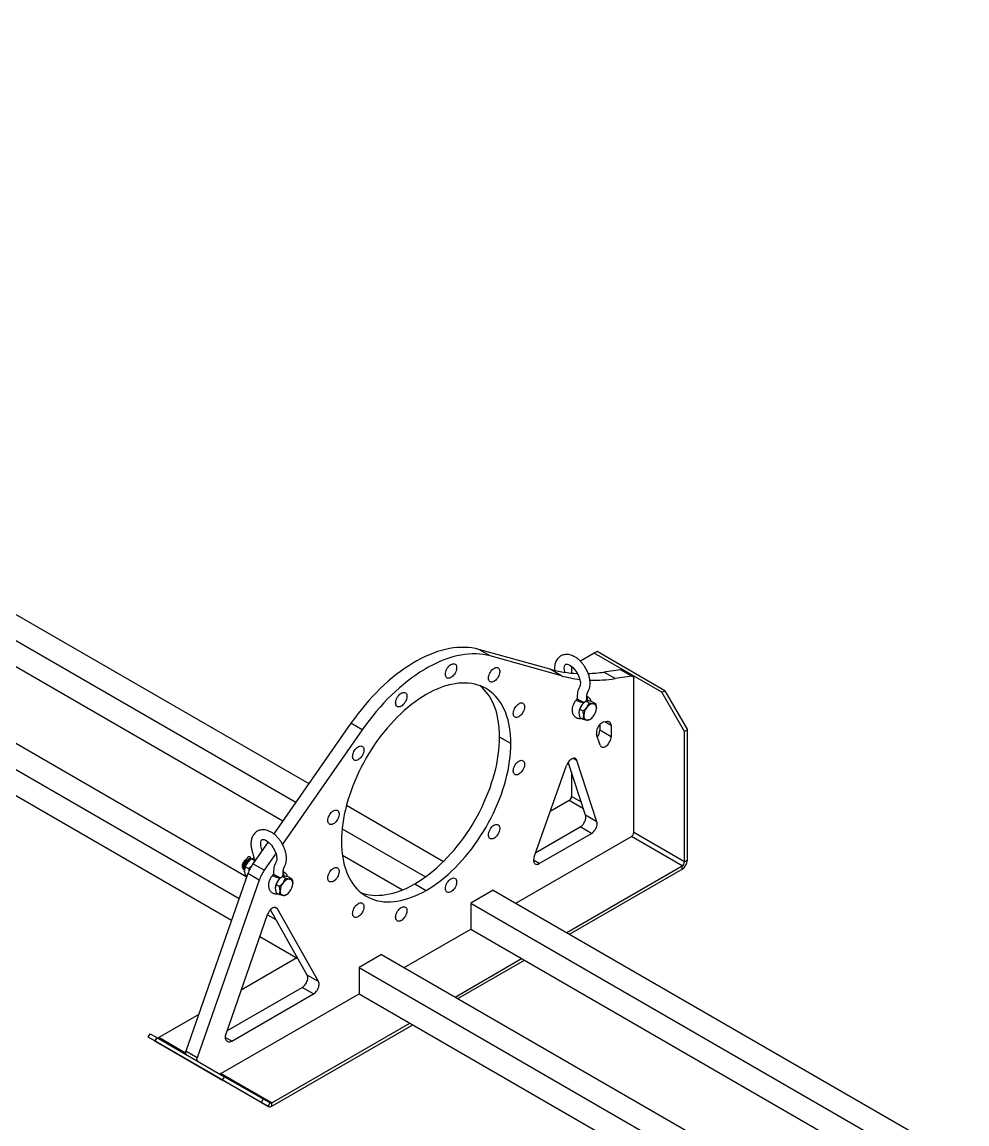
# Model space of a CAD drawing. Header units: millimetres. Extents: x 0 to 276, y 0 to 213.
# Drawn here: x 118.57 to 138.6, y 123.15 to 146.5 of the extents above; entities that cross this region are included whole.
import ezdxf

# ---------------------------------------------------------------- set-up
doc = ezdxf.new("R2010")
doc.units = ezdxf.units.MM

msp = doc.modelspace()

# ---------------------------------------------------------------- linework, layer by layer
at = {"color": 7, "linetype": 'Continuous', "lineweight": 25}
for p, q in [((96.701, 146.498), (124.653, 130.361)), ((96.222, 146.221), (124.378, 129.967)), ((96.187, 145.688), (124.103, 129.572)), ((94.334, 145.131), (123.338, 128.388)), ((93.855, 144.855), (123.178, 127.927)), ((93.82, 144.322), (123.017, 127.467)), ((128.494, 133.066), (128.255, 133.204)), ((129.765, 132.784), (128.255, 133.204)), ((130.701, 133.124), (130.408, 132.955)), ((130.761, 133.159), (130.701, 133.124)), ((132.138, 132.295), (130.701, 133.124)), ((132.197, 132.329), (130.761, 133.159)), ((130.005, 132.645), (128.494, 133.066)), ((130.005, 132.645), (129.765, 132.784)), ((130.222, 132.844), (130.222, 132.702)), ((131.261, 132.773), (130.905, 132.723)), ((131.144, 132.585), (130.905, 132.723)), ((131.5, 132.635), (131.144, 132.585)), ((131.5, 132.635), (131.261, 132.773)), ((131.521, 132.631), (131.282, 132.77)), ((131.539, 129.327), (131.539, 132.593)), ((130.339, 132.163), (130.338, 132.162)), ((130.542, 132.163), (130.542, 132.168)), ((132.138, 132.295), (132.197, 132.329)), ((132.616, 131.465), (132.138, 132.295)), ((132.197, 132.329), (132.676, 131.5)), ((130.399, 131.939), (130.458, 131.904)), ((130.533, 132.106), (130.513, 132.094)), ((130.533, 132.106), (130.593, 132.072)), ((130.668, 132.094), (130.728, 132.06)), ((130.399, 131.759), (130.458, 131.725)), ((130.593, 131.713), (130.614, 131.725)), ((125.546, 131.64), (123.909, 129.295)), ((125.785, 131.502), (124.093, 129.076)), ((125.785, 131.502), (125.546, 131.64)), ((130.82, 131.612), (130.82, 131.492)), ((131.06, 131.354), (130.82, 131.492)), ((130.982, 131.675), (130.909, 131.665)), ((131.06, 131.591), (130.927, 131.667)), ((131.06, 131.591), (131.06, 131.354)), ((132.676, 131.5), (132.616, 131.465)), ((132.616, 128.705), (132.616, 131.465)), ((132.676, 128.74), (132.676, 131.5)), ((128.936, 131.21), (128.696, 131.348)), ((130.826, 131.177), (130.752, 131.403)), ((130.52, 129.69), (130.152, 130.816)), ((130.335, 130.851), (130.257, 130.896)), ((130.759, 129.552), (130.335, 130.851)), ((129.43, 128.806), (130.115, 130.745)), ((130.222, 130.604), (130.222, 130.088)), ((130.429, 129.968), (130.222, 130.088)), ((125.45, 129.901), (127.509, 128.712)), ((130.171, 130), (129.77, 129.769)), ((130.476, 129.825), (130.171, 130)), ((130.759, 129.552), (130.52, 129.69)), ((125.358, 129.401), (127.123, 128.382)), ((129.463, 128.9), (130.406, 129.444)), ((130.645, 129.306), (130.406, 129.444)), ((123.791, 129.125), (123.469, 128.664)), ((129.042, 127.827), (131.489, 129.24)), ((129.536, 128.666), (130.645, 129.306)), ((132.566, 128.618), (131.489, 129.24)), ((132.616, 128.705), (131.539, 129.327)), ((123.324, 128.75), (123.316, 128.745)), ((123.358, 128.704), (123.363, 128.704)), ((123.446, 128.767), (123.426, 128.755)), ((123.446, 128.767), (123.495, 128.739)), ((123.708, 128.525), (123.469, 128.664)), ((123.954, 128.878), (123.708, 128.525)), ((125.363, 128.845), (126.639, 128.109)), ((129.536, 128.666), (129.416, 128.735)), ((132.676, 128.74), (132.616, 128.705)), ((123.362, 128.456), (122.048, 124.691)), ((123.245, 128.622), (123.245, 128.617)), ((123.245, 128.611), (123.246, 128.603)), ((123.245, 128.603), (123.245, 128.601)), ((123.265, 128.573), (123.266, 128.571)), ((123.269, 128.57), (123.265, 128.573)), ((123.312, 128.599), (123.372, 128.565)), ((123.312, 128.42), (123.343, 128.402)), ((123.601, 128.317), (123.362, 128.456)), ((123.903, 128.448), (123.903, 128.447)), ((124.107, 128.448), (124.107, 128.452)), ((130.119, 127.205), (132.566, 128.618)), ((130.179, 127.171), (132.566, 128.549)), ((132.566, 128.549), (132.566, 128.618)), ((123.601, 128.317), (122.288, 124.553)), ((123.343, 128.402), (123.342, 128.399)), ((123.963, 128.223), (124.023, 128.189)), ((124.098, 128.391), (124.077, 128.379)), ((124.098, 128.391), (124.157, 128.357)), ((124.233, 128.379), (124.292, 128.345)), ((126.9, 128.238), (127.14, 128.099)), ((123.963, 128.044), (124.023, 128.01)), ((124.157, 127.998), (124.178, 128.01)), ((128.563, 128.104), (128.084, 127.828)), ((128.563, 128.104), (138.602, 122.308)), ((123.987, 127.704), (123.933, 127.735)), ((128.084, 127.828), (138.124, 122.032)), ((128.084, 127.828), (128.084, 127.274)), ((123.773, 127.581), (122.891, 125.054)), ((123.774, 127.583), (123.953, 127.48)), ((124.619, 126.303), (123.837, 127.685)), ((124.859, 126.165), (123.987, 127.704)), ((126.675, 126.461), (128.084, 127.274)), ((128.084, 127.274), (138.124, 121.479)), ((123.613, 127.123), (124.418, 126.658)), ((124.4, 126.669), (123.216, 125.985)), ((126.196, 126.738), (125.717, 126.461)), ((126.196, 126.738), (136.236, 120.942)), ((127.753, 125.839), (129.161, 126.652)), ((127.813, 125.805), (129.221, 126.618)), ((125.717, 126.461), (135.757, 120.665)), ((125.717, 126.461), (125.717, 125.908)), ((124.859, 126.165), (124.619, 126.303)), ((122.791, 124.219), (125.717, 125.908)), ((122.914, 125.12), (124.512, 126.042)), ((123.018, 124.903), (124.751, 125.904)), ((124.751, 125.904), (124.512, 126.042)), ((125.717, 125.908), (135.757, 120.112)), ((122.319, 125.467), (121.474, 124.98)), ((123.869, 123.597), (126.795, 125.286)), ((123.869, 123.528), (126.855, 125.252)), ((121.248, 124.989), (121.29, 125.062)), ((121.396, 124.903), (121.248, 124.989)), ((121.388, 124.908), (121.248, 124.989)), ((121.29, 125.062), (121.43, 124.981)), ((121.43, 124.981), (121.388, 124.908)), ((121.43, 124.981), (122.867, 124.151)), ((122.042, 124.652), (121.474, 124.98)), ((123.018, 124.903), (122.878, 124.984)), ((121.388, 124.908), (122.825, 124.078)), ((123.791, 123.52), (121.396, 124.903)), ((122.288, 124.553), (122.048, 124.691)), ((122.913, 124.907), (122.934, 124.895)), ((123.869, 123.597), (122.791, 124.219)), ((122.825, 124.078), (122.867, 124.151)), ((123.642, 123.606), (122.825, 124.078)), ((122.867, 124.151), (123.685, 123.679)), ((123.685, 123.679), (123.642, 123.606)), ((123.642, 123.606), (123.791, 123.52)), ((123.685, 123.679), (123.833, 123.594)), ((123.791, 123.52), (123.833, 123.594)), ((123.869, 123.528), (123.869, 123.597))]:
    msp.add_line(p, q, dxfattribs=at)
at = {"color": 7, "linetype": 'Continuous', "lineweight": 25, "flags": 128}
for points in [[(128.255, 133.204), (128.183, 133.222), (128.11, 133.235), (128.034, 133.244), (127.957, 133.248), (127.879, 133.248), (127.799, 133.244), (127.717, 133.235), (127.634, 133.222), (127.551, 133.204), (127.466, 133.183), (127.38, 133.157), (127.294, 133.126), (127.207, 133.092), (127.12, 133.053), (127.032, 133.01), (126.944, 132.963), (126.856, 132.913), (126.769, 132.858), (126.681, 132.8), (126.594, 132.737), (126.507, 132.672), (126.42, 132.602), (126.335, 132.53), (126.25, 132.454), (126.166, 132.374), (126.084, 132.292), (126.002, 132.207), (125.922, 132.119), (125.844, 132.028), (125.766, 131.934), (125.691, 131.839), (125.618, 131.741), (125.546, 131.64)], [(128.494, 133.066), (128.423, 133.083), (128.349, 133.097), (128.274, 133.105), (128.197, 133.11), (128.118, 133.11), (128.038, 133.105), (127.957, 133.097), (127.874, 133.084), (127.79, 133.066), (127.705, 133.044), (127.62, 133.018), (127.534, 132.988), (127.447, 132.953), (127.359, 132.915), (127.272, 132.872), (127.184, 132.825), (127.096, 132.774), (127.008, 132.72), (126.92, 132.661), (126.833, 132.599), (126.746, 132.533), (126.66, 132.464), (126.574, 132.391), (126.49, 132.315), (126.406, 132.236), (126.323, 132.154), (126.242, 132.069), (126.162, 131.98), (126.083, 131.89), (126.006, 131.796), (125.931, 131.7), (125.857, 131.602), (125.785, 131.502)], [(127.547, 132.679), (127.549, 132.703), (127.554, 132.729), (127.562, 132.755), (127.574, 132.781), (127.588, 132.806), (127.604, 132.829), (127.622, 132.85), (127.641, 132.868), (127.662, 132.883), (127.682, 132.894), (127.702, 132.9), (127.721, 132.902), (127.738, 132.9), (127.753, 132.893), (127.766, 132.883), (127.776, 132.868), (127.783, 132.85), (127.786, 132.828), (127.786, 132.805), (127.783, 132.78), (127.776, 132.754), (127.766, 132.728), (127.753, 132.702), (127.738, 132.678), (127.721, 132.656), (127.702, 132.636), (127.682, 132.62), (127.662, 132.607), (127.641, 132.598), (127.622, 132.594), (127.604, 132.594), (127.588, 132.598), (127.574, 132.607), (127.562, 132.62), (127.554, 132.637), (127.549, 132.656), (127.547, 132.679)], [(130.078, 132.721), (130.076, 132.732), (130.069, 132.773), (130.068, 132.811), (130.071, 132.844), (130.08, 132.869), (130.09, 132.885), (130.098, 132.891), (130.107, 132.893), (130.12, 132.893), (130.138, 132.89), (130.168, 132.879), (130.207, 132.856), (130.25, 132.821), (130.294, 132.772), (130.335, 132.714), (130.368, 132.65), (130.392, 132.586), (130.4, 132.555), (130.405, 132.526), (130.408, 132.501), (130.408, 132.48), (130.407, 132.456), (130.404, 132.439), (130.398, 132.421), (130.389, 132.402), (130.375, 132.374), (130.362, 132.343), (130.355, 132.323), (130.349, 132.299), (130.344, 132.268), (130.34, 132.227), (130.338, 132.179), (130.338, 132.163), (130.338, 132.163)], [(128.459, 132.597), (128.461, 132.622), (128.466, 132.647), (128.475, 132.673), (128.486, 132.699), (128.5, 132.724), (128.516, 132.748), (128.535, 132.769), (128.554, 132.787), (128.574, 132.801), (128.594, 132.812), (128.614, 132.819), (128.633, 132.821), (128.65, 132.819), (128.666, 132.812), (128.678, 132.801), (128.688, 132.786), (128.695, 132.768), (128.699, 132.747), (128.699, 132.723), (128.695, 132.698), (128.688, 132.672), (128.678, 132.646), (128.666, 132.621), (128.65, 132.596), (128.633, 132.574), (128.614, 132.554), (128.594, 132.538), (128.574, 132.525), (128.554, 132.517), (128.535, 132.512), (128.516, 132.512), (128.5, 132.517), (128.486, 132.526), (128.475, 132.538), (128.466, 132.555), (128.461, 132.575), (128.459, 132.597)], [(131.5, 132.635), (131.508, 132.635), (131.516, 132.634), (131.523, 132.631), (131.528, 132.626), (131.533, 132.62), (131.536, 132.612), (131.538, 132.603), (131.539, 132.593)], [(128.936, 131.21), (128.934, 131.3), (128.929, 131.387), (128.921, 131.472), (128.909, 131.555), (128.893, 131.634), (128.875, 131.712), (128.853, 131.786), (128.828, 131.857), (128.799, 131.925), (128.768, 131.989), (128.733, 132.051), (128.695, 132.108), (128.655, 132.162), (128.611, 132.212), (128.565, 132.258), (128.516, 132.301), (128.464, 132.339), (128.41, 132.373), (128.353, 132.403), (128.294, 132.429), (128.233, 132.45), (128.17, 132.467), (128.105, 132.48), (128.038, 132.488), (127.969, 132.492), (127.899, 132.491), (127.827, 132.486), (127.754, 132.477), (127.68, 132.463), (127.605, 132.445), (127.529, 132.423), (127.452, 132.396), (127.374, 132.365), (127.296, 132.33), (127.218, 132.291), (127.14, 132.247)], [(128.696, 131.348), (128.695, 131.438), (128.69, 131.525), (128.681, 131.61), (128.669, 131.693), (128.654, 131.773), (128.635, 131.85), (128.613, 131.924), (128.588, 131.995), (128.56, 132.063), (128.528, 132.128), (128.494, 132.189), (128.456, 132.246), (128.415, 132.3), (128.372, 132.35), (128.325, 132.397), (128.284, 132.432)], [(127.14, 132.247), (127.062, 132.2), (126.983, 132.149), (126.905, 132.094), (126.828, 132.036), (126.751, 131.974), (126.675, 131.908), (126.6, 131.84), (126.526, 131.768), (126.453, 131.693), (126.381, 131.615), (126.311, 131.534), (126.242, 131.451), (126.175, 131.365), (126.11, 131.278), (126.047, 131.188), (125.985, 131.096), (125.926, 131.002), (125.87, 130.907), (125.816, 130.81), (125.764, 130.712), (125.715, 130.613), (125.669, 130.514), (125.625, 130.413), (125.584, 130.312), (125.547, 130.211), (125.512, 130.11), (125.481, 130.009), (125.452, 129.908), (125.427, 129.808), (125.405, 129.709), (125.386, 129.61), (125.371, 129.512), (125.359, 129.416), (125.351, 129.321), (125.346, 129.228), (125.344, 129.136)], [(126.493, 132.07), (126.495, 132.095), (126.5, 132.12), (126.509, 132.147), (126.52, 132.173), (126.534, 132.198), (126.55, 132.221), (126.568, 132.242), (126.588, 132.26), (126.608, 132.275), (126.628, 132.286), (126.648, 132.292), (126.667, 132.294), (126.684, 132.292), (126.699, 132.285), (126.712, 132.274), (126.722, 132.26), (126.729, 132.241), (126.732, 132.22), (126.732, 132.197), (126.729, 132.172), (126.722, 132.146), (126.712, 132.119), (126.699, 132.094), (126.684, 132.07), (126.667, 132.047), (126.648, 132.028), (126.628, 132.011), (126.608, 131.999), (126.588, 131.99), (126.568, 131.986), (126.55, 131.986), (126.534, 131.99), (126.52, 131.999), (126.509, 132.012), (126.5, 132.028), (126.495, 132.048), (126.493, 132.07)], [(128.986, 131.848), (128.988, 131.872), (128.993, 131.898), (129.002, 131.924), (129.013, 131.95), (129.027, 131.975), (129.043, 131.998), (129.061, 132.019), (129.081, 132.037), (129.101, 132.052), (129.121, 132.063), (129.141, 132.069), (129.16, 132.071), (129.177, 132.069), (129.192, 132.062), (129.205, 132.051), (129.215, 132.037), (129.222, 132.018), (129.225, 131.997), (129.225, 131.974), (129.222, 131.949), (129.215, 131.923), (129.205, 131.897), (129.192, 131.871), (129.177, 131.847), (129.16, 131.824), (129.141, 131.805), (129.121, 131.788), (129.101, 131.776), (129.081, 131.767), (129.061, 131.763), (129.043, 131.763), (129.027, 131.767), (129.013, 131.776), (129.002, 131.789), (128.993, 131.805), (128.988, 131.825), (128.986, 131.848)], [(130.681, 132.054), (130.665, 132.054), (130.649, 132.051), (130.631, 132.045), (130.614, 132.036), (130.596, 132.024), (130.579, 132.01), (130.562, 131.994), (130.546, 131.976)], [(130.748, 131.958), (130.747, 131.978), (130.744, 131.996), (130.738, 132.012), (130.73, 132.025), (130.721, 132.037), (130.709, 132.045), (130.696, 132.051), (130.681, 132.054)], [(130.479, 131.803), (130.48, 131.783), (130.484, 131.765), (130.489, 131.749), (130.497, 131.735), (130.507, 131.724), (130.518, 131.715), (130.532, 131.71), (130.546, 131.707)], [(130.546, 131.707), (130.562, 131.707), (130.579, 131.71), (130.596, 131.716), (130.614, 131.725), (130.631, 131.736), (130.649, 131.75), (130.665, 131.766), (130.681, 131.784)], [(130.909, 131.665), (130.889, 131.66), (130.868, 131.651), (130.848, 131.637), (130.828, 131.62), (130.809, 131.599), (130.792, 131.576), (130.777, 131.551), (130.764, 131.525), (130.755, 131.499), (130.749, 131.472), (130.747, 131.447), (130.748, 131.424), (130.752, 131.403)], [(131.06, 131.591), (131.059, 131.611), (131.054, 131.629), (131.048, 131.644), (131.039, 131.657), (131.027, 131.667), (131.014, 131.673), (130.999, 131.676), (130.982, 131.675)], [(126.9, 128.238), (126.979, 128.285), (127.057, 128.336), (127.135, 128.391), (127.212, 128.449), (127.289, 128.511), (127.365, 128.577), (127.44, 128.645), (127.515, 128.717), (127.588, 128.792), (127.659, 128.87), (127.73, 128.951), (127.798, 129.034), (127.865, 129.119), (127.931, 129.207), (127.994, 129.297), (128.055, 129.389), (128.114, 129.483), (128.17, 129.578), (128.225, 129.675), (128.276, 129.773), (128.325, 129.872), (128.372, 129.971), (128.415, 130.072), (128.456, 130.172), (128.494, 130.274), (128.528, 130.375), (128.56, 130.476), (128.588, 130.576), (128.613, 130.677), (128.635, 130.776), (128.654, 130.875), (128.669, 130.972), (128.681, 131.069), (128.69, 131.164), (128.695, 131.257), (128.696, 131.348)], [(130.826, 131.177), (130.834, 131.16), (130.844, 131.147), (130.857, 131.137), (130.873, 131.132), (130.89, 131.13), (130.909, 131.133), (130.929, 131.141), (130.949, 131.152), (130.968, 131.167), (130.987, 131.185), (131.005, 131.206), (131.021, 131.229), (131.034, 131.254), (131.045, 131.279), (131.053, 131.305), (131.058, 131.33), (131.06, 131.354)], [(125.581, 130.935), (125.583, 130.96), (125.588, 130.985), (125.596, 131.012), (125.607, 131.038), (125.621, 131.063), (125.638, 131.086), (125.656, 131.107), (125.675, 131.125), (125.695, 131.14), (125.716, 131.15), (125.736, 131.157), (125.754, 131.159), (125.772, 131.157), (125.787, 131.15), (125.8, 131.139), (125.81, 131.124), (125.816, 131.106), (125.82, 131.085), (125.82, 131.062), (125.816, 131.037), (125.81, 131.01), (125.8, 130.984), (125.787, 130.959), (125.772, 130.934), (125.754, 130.912), (125.736, 130.892), (125.716, 130.876), (125.695, 130.863), (125.675, 130.855), (125.656, 130.85), (125.638, 130.85), (125.621, 130.855), (125.607, 130.864), (125.596, 130.877), (125.588, 130.893), (125.583, 130.913), (125.581, 130.935)], [(127.14, 128.099), (127.218, 128.146), (127.296, 128.198), (127.374, 128.252), (127.452, 128.311), (127.529, 128.373), (127.605, 128.438), (127.68, 128.507), (127.754, 128.579), (127.827, 128.654), (127.899, 128.732), (127.969, 128.812), (128.038, 128.896), (128.105, 128.981), (128.17, 129.069), (128.233, 129.159), (128.294, 129.251), (128.353, 129.345), (128.41, 129.44), (128.464, 129.537), (128.516, 129.634), (128.565, 129.733), (128.611, 129.833), (128.655, 129.933), (128.695, 130.034), (128.733, 130.135), (128.768, 130.236), (128.799, 130.338), (128.828, 130.438), (128.853, 130.538), (128.875, 130.638), (128.893, 130.737), (128.909, 130.834), (128.921, 130.931), (128.929, 131.025), (128.934, 131.119), (128.936, 131.21)], [(128.986, 130.631), (128.988, 130.655), (128.993, 130.681), (129.002, 130.707), (129.013, 130.733), (129.027, 130.758), (129.043, 130.781), (129.061, 130.802), (129.081, 130.821), (129.101, 130.835), (129.121, 130.846), (129.141, 130.852), (129.16, 130.855), (129.177, 130.852), (129.192, 130.846), (129.205, 130.835), (129.215, 130.82), (129.222, 130.802), (129.225, 130.781), (129.225, 130.757), (129.222, 130.732), (129.215, 130.706), (129.205, 130.68), (129.192, 130.654), (129.177, 130.63), (129.16, 130.608), (129.141, 130.588), (129.121, 130.572), (129.101, 130.559), (129.081, 130.55), (129.061, 130.546), (129.043, 130.546), (129.027, 130.55), (129.013, 130.559), (129.002, 130.572), (128.993, 130.589), (128.988, 130.608), (128.986, 130.631)], [(130.335, 130.851), (130.328, 130.868), (130.317, 130.882), (130.304, 130.891), (130.288, 130.897), (130.27, 130.898), (130.251, 130.894), (130.231, 130.887), (130.211, 130.875), (130.191, 130.86), (130.172, 130.841), (130.154, 130.82), (130.139, 130.796), (130.125, 130.771), (130.115, 130.745)], [(125.054, 129.577), (125.056, 129.602), (125.061, 129.627), (125.069, 129.654), (125.081, 129.68), (125.095, 129.705), (125.111, 129.728), (125.129, 129.749), (125.148, 129.767), (125.169, 129.782), (125.189, 129.793), (125.209, 129.799), (125.228, 129.801), (125.245, 129.799), (125.26, 129.792), (125.273, 129.781), (125.283, 129.767), (125.29, 129.748), (125.293, 129.727), (125.293, 129.704), (125.29, 129.679), (125.283, 129.653), (125.273, 129.626), (125.26, 129.601), (125.245, 129.577), (125.228, 129.554), (125.209, 129.535), (125.189, 129.518), (125.169, 129.506), (125.148, 129.497), (125.129, 129.493), (125.111, 129.493), (125.095, 129.497), (125.081, 129.506), (125.069, 129.519), (125.061, 129.535), (125.056, 129.555), (125.054, 129.577)], [(130.406, 129.444), (130.426, 129.458), (130.446, 129.476), (130.464, 129.496), (130.481, 129.519), (130.496, 129.544), (130.508, 129.57), (130.517, 129.596), (130.523, 129.622), (130.525, 129.647), (130.524, 129.67), (130.52, 129.69)], [(128.459, 129.273), (128.461, 129.297), (128.466, 129.323), (128.475, 129.349), (128.486, 129.375), (128.5, 129.4), (128.516, 129.424), (128.535, 129.445), (128.554, 129.463), (128.574, 129.477), (128.594, 129.488), (128.614, 129.495), (128.633, 129.497), (128.65, 129.494), (128.666, 129.488), (128.678, 129.477), (128.688, 129.462), (128.695, 129.444), (128.699, 129.423), (128.699, 129.399), (128.695, 129.374), (128.688, 129.348), (128.678, 129.322), (128.666, 129.296), (128.65, 129.272), (128.633, 129.25), (128.614, 129.23), (128.594, 129.214), (128.574, 129.201), (128.554, 129.192), (128.535, 129.188), (128.516, 129.188), (128.5, 129.193), (128.486, 129.201), (128.475, 129.214), (128.466, 129.231), (128.461, 129.251), (128.459, 129.273)], [(130.645, 129.306), (130.665, 129.32), (130.685, 129.337), (130.704, 129.358), (130.721, 129.381), (130.735, 129.406), (130.747, 129.432), (130.756, 129.458), (130.762, 129.484), (130.765, 129.509), (130.764, 129.532), (130.759, 129.552)], [(123.662, 128.941), (123.657, 128.958), (123.647, 128.987), (123.64, 129.016), (123.633, 129.058), (123.632, 129.096), (123.636, 129.128), (123.644, 129.154), (123.654, 129.17), (123.662, 129.176), (123.671, 129.178), (123.684, 129.178), (123.703, 129.175), (123.733, 129.164), (123.771, 129.141), (123.814, 129.106), (123.859, 129.057), (123.9, 128.999), (123.933, 128.935), (123.957, 128.871), (123.964, 128.84), (123.97, 128.811), (123.972, 128.786), (123.973, 128.765), (123.971, 128.741), (123.968, 128.724), (123.963, 128.706), (123.954, 128.687), (123.94, 128.659), (123.927, 128.628), (123.92, 128.608), (123.914, 128.584), (123.908, 128.553), (123.904, 128.512), (123.902, 128.464), (123.902, 128.448), (123.902, 128.448)], [(125.344, 129.136), (125.346, 129.047), (125.351, 128.96), (125.359, 128.875), (125.371, 128.792), (125.386, 128.712), (125.405, 128.635), (125.427, 128.561), (125.452, 128.49), (125.481, 128.422), (125.512, 128.357), (125.547, 128.296), (125.584, 128.238), (125.625, 128.184), (125.669, 128.134), (125.715, 128.088), (125.764, 128.046), (125.816, 128.008), (125.87, 127.974), (125.926, 127.944), (125.985, 127.918), (126.047, 127.897), (126.11, 127.88), (126.175, 127.867), (126.242, 127.859), (126.311, 127.855), (126.381, 127.855), (126.453, 127.86), (126.526, 127.87), (126.6, 127.883), (126.675, 127.902), (126.751, 127.924), (126.828, 127.951), (126.905, 127.982), (126.983, 128.017), (127.062, 128.056), (127.14, 128.099)], [(129.43, 128.806), (129.422, 128.78), (129.417, 128.754), (129.417, 128.73), (129.419, 128.708), (129.425, 128.689), (129.434, 128.673), (129.446, 128.661), (129.461, 128.653), (129.478, 128.65), (129.496, 128.651), (129.516, 128.656), (129.536, 128.666)], [(125.054, 128.361), (125.056, 128.385), (125.061, 128.411), (125.069, 128.437), (125.081, 128.463), (125.095, 128.488), (125.111, 128.511), (125.129, 128.532), (125.148, 128.55), (125.169, 128.565), (125.189, 128.576), (125.209, 128.582), (125.228, 128.584), (125.245, 128.582), (125.26, 128.575), (125.273, 128.565), (125.283, 128.55), (125.29, 128.532), (125.293, 128.51), (125.293, 128.487), (125.29, 128.462), (125.283, 128.436), (125.273, 128.41), (125.26, 128.384), (125.245, 128.36), (125.228, 128.338), (125.209, 128.318), (125.189, 128.302), (125.169, 128.289), (125.148, 128.28), (125.129, 128.276), (125.111, 128.276), (125.095, 128.28), (125.081, 128.289), (125.069, 128.302), (125.061, 128.319), (125.056, 128.338), (125.054, 128.361)], [(124.245, 128.339), (124.23, 128.339), (124.213, 128.335), (124.196, 128.329), (124.178, 128.321), (124.16, 128.309), (124.143, 128.295), (124.127, 128.279), (124.111, 128.261)], [(124.313, 128.243), (124.312, 128.263), (124.308, 128.28), (124.303, 128.296), (124.295, 128.31), (124.285, 128.322), (124.273, 128.33), (124.26, 128.336), (124.245, 128.339)], [(125.756, 128.052), (125.807, 128.035), (125.87, 128.018), (125.935, 128.005), (126.002, 127.997), (126.071, 127.993), (126.141, 127.994), (126.213, 127.999), (126.286, 128.008), (126.36, 128.022), (126.436, 128.04), (126.512, 128.062), (126.589, 128.089), (126.666, 128.12), (126.744, 128.155), (126.822, 128.194), (126.9, 128.238)], [(127.547, 128.138), (127.549, 128.162), (127.554, 128.188), (127.562, 128.214), (127.574, 128.24), (127.588, 128.265), (127.604, 128.288), (127.622, 128.309), (127.641, 128.328), (127.662, 128.342), (127.682, 128.353), (127.702, 128.359), (127.721, 128.362), (127.738, 128.359), (127.753, 128.353), (127.766, 128.342), (127.776, 128.327), (127.783, 128.309), (127.786, 128.288), (127.786, 128.264), (127.783, 128.239), (127.776, 128.213), (127.766, 128.187), (127.753, 128.161), (127.738, 128.137), (127.721, 128.115), (127.702, 128.095), (127.682, 128.079), (127.662, 128.066), (127.641, 128.057), (127.622, 128.053), (127.604, 128.053), (127.588, 128.057), (127.574, 128.066), (127.562, 128.079), (127.554, 128.096), (127.549, 128.115), (127.547, 128.138)], [(124.043, 128.087), (124.045, 128.068), (124.048, 128.05), (124.054, 128.034), (124.061, 128.02), (124.071, 128.009), (124.083, 128), (124.096, 127.994), (124.111, 127.992)], [(124.111, 127.992), (124.127, 127.992), (124.143, 127.995), (124.16, 128.001), (124.178, 128.01), (124.196, 128.021), (124.213, 128.035), (124.23, 128.051), (124.245, 128.069)], [(123.987, 127.704), (123.977, 127.718), (123.963, 127.728), (123.948, 127.734), (123.93, 127.735), (123.911, 127.732), (123.891, 127.725), (123.87, 127.713), (123.85, 127.698), (123.831, 127.679), (123.813, 127.657), (123.797, 127.633), (123.784, 127.608), (123.773, 127.581)], [(125.581, 127.611), (125.583, 127.636), (125.588, 127.661), (125.596, 127.687), (125.607, 127.713), (125.621, 127.738), (125.638, 127.762), (125.656, 127.783), (125.675, 127.801), (125.695, 127.815), (125.716, 127.826), (125.736, 127.833), (125.754, 127.835), (125.772, 127.833), (125.787, 127.826), (125.8, 127.815), (125.81, 127.8), (125.816, 127.782), (125.82, 127.761), (125.82, 127.737), (125.816, 127.712), (125.81, 127.686), (125.8, 127.66), (125.787, 127.635), (125.772, 127.61), (125.754, 127.588), (125.736, 127.568), (125.716, 127.552), (125.695, 127.539), (125.675, 127.531), (125.656, 127.526), (125.638, 127.526), (125.621, 127.531), (125.607, 127.54), (125.596, 127.553), (125.588, 127.569), (125.583, 127.589), (125.581, 127.611)], [(126.493, 127.53), (126.495, 127.554), (126.5, 127.58), (126.509, 127.606), (126.52, 127.632), (126.534, 127.657), (126.55, 127.68), (126.568, 127.701), (126.588, 127.719), (126.608, 127.734), (126.628, 127.745), (126.648, 127.751), (126.667, 127.753), (126.684, 127.751), (126.699, 127.744), (126.712, 127.733), (126.722, 127.719), (126.729, 127.7), (126.732, 127.679), (126.732, 127.656), (126.729, 127.631), (126.722, 127.605), (126.712, 127.579), (126.699, 127.553), (126.684, 127.529), (126.667, 127.506), (126.648, 127.487), (126.628, 127.47), (126.608, 127.458), (126.588, 127.449), (126.568, 127.445), (126.55, 127.445), (126.534, 127.449), (126.52, 127.458), (126.509, 127.471), (126.5, 127.487), (126.495, 127.507), (126.493, 127.53)], [(124.512, 126.042), (124.532, 126.056), (124.551, 126.073), (124.57, 126.093), (124.587, 126.116), (124.601, 126.14), (124.613, 126.166), (124.623, 126.192), (124.629, 126.218), (124.631, 126.243), (124.631, 126.265), (124.627, 126.286), (124.619, 126.303)], [(124.751, 125.904), (124.771, 125.917), (124.791, 125.935), (124.809, 125.955), (124.826, 125.977), (124.841, 126.002), (124.853, 126.028), (124.862, 126.054), (124.868, 126.08), (124.871, 126.104), (124.87, 126.127), (124.866, 126.148), (124.859, 126.165)], [(122.891, 125.054), (122.884, 125.03), (122.88, 125.006), (122.878, 124.984), (122.88, 124.963), (122.884, 124.945), (122.891, 124.929), (122.901, 124.916), (122.913, 124.907)], [(122.06, 124.618), (122.053, 124.622), (122.049, 124.629), (122.045, 124.637), (122.043, 124.646), (122.042, 124.656), (122.043, 124.667), (122.045, 124.679), (122.048, 124.691)], [(122.299, 124.479), (122.293, 124.484), (122.288, 124.491), (122.284, 124.498), (122.282, 124.508), (122.281, 124.518), (122.282, 124.529), (122.284, 124.541), (122.288, 124.553)]]:
    msp.add_lwpolyline(points, dxfattribs=at)
at = {"color": 7, "linetype": 'Continuous', "lineweight": 25}
for centre, radius, start, end in [((130.445, 135.257), 2.565, 254.6495, 267.7571), ((130.669, 135.046), 2.491, 254.53, 263.6905), ((130.452, 135.916), 3.225, 272.1515, 278.0737), ((131.266, 132.741), 0.0325, 61.1411, 99.7375), ((130.703, 135.659), 3.106, 268.2688, 278.1743), ((130.67, 131.847), 0.292, 140.2279, 177.3607), ((130.641, 131.882), 0.248, 121.1127, 142.0209), ((130.771, 131.789), 0.292, 140.2279, 177.3607), ((130.456, 131.972), 0.292, 320.2279, 357.3607), ((130.565, 131.503), 0.255, 323.1605, 357.58), ((130.113, 130.093), 0.109, 302.6055, 357.3945), ((131.43, 129.332), 0.109, 302.6055, 357.3945), ((123.399, 128.615), 0.154, 122.4667, 177.5333), ((123.583, 128.508), 0.292, 140.2279, 177.3607), ((123.554, 128.543), 0.248, 121.1127, 142.0209), ((124.177, 128.169), 0.864, 145.0468, 160.6009), ((132.438, 128.75), 0.238, 302.4763, 357.5237), ((132.507, 128.71), 0.109, 302.6055, 357.3945), ((123.317, 128.599), 0.0733, 170.4263, 224.5537), ((124.417, 128.03), 0.864, 145.0468, 160.6009), ((124.234, 128.132), 0.292, 140.2279, 177.3607), ((124.205, 128.167), 0.248, 121.1127, 142.0209), ((124.335, 128.074), 0.292, 140.2279, 177.3607), ((124.021, 128.256), 0.292, 320.2279, 357.3607), ((121.453, 125.009), 0.0366, 249.6196, 305.267), ((122.969, 124.973), 0.0852, 245.686, 305.6182), ((122.77, 124.249), 0.0366, 249.6196, 305.267), ((123.823, 123.592), 0.0784, 245.686, 305.6182), ((123.848, 123.626), 0.0358, 245.686, 305.6182)]:
    msp.add_arc(centre, radius, start, end, dxfattribs=at)
for points, knots in [([(130.544, 132.163), (130.544, 132.165), (130.543, 132.177), (130.544, 132.199), (130.545, 132.224), (130.548, 132.243), (130.551, 132.259), (130.555, 132.272), (130.559, 132.284), (130.565, 132.298), (130.575, 132.319), (130.589, 132.344), (130.6, 132.375), (130.607, 132.404), (130.613, 132.441), (130.616, 132.489), (130.611, 132.553), (130.598, 132.623), (130.575, 132.696), (130.544, 132.767), (130.506, 132.833), (130.463, 132.895), (130.414, 132.951), (130.36, 133.001), (130.302, 133.042), (130.244, 133.073), (130.193, 133.089), (130.148, 133.097), (130.108, 133.099), (130.065, 133.094), (130.025, 133.082), (129.99, 133.065), (129.956, 133.041), (129.924, 133.008), (129.899, 132.969), (129.881, 132.928), (129.869, 132.886), (129.862, 132.839), (129.861, 132.797), (129.863, 132.771), (129.863, 132.761)], [0, 0, 0, 0, 0.002289, 0.024409, 0.041592, 0.056512, 0.069972, 0.081247, 0.091419, 0.102803, 0.11837, 0.144804, 0.167417, 0.185833, 0.201924, 0.234763, 0.270319, 0.310383, 0.350976, 0.389707, 0.427399, 0.465627, 0.504438, 0.543687, 0.583284, 0.622315, 0.659464, 0.681452, 0.706491, 0.735783, 0.762946, 0.787516, 0.810297, 0.841926, 0.874958, 0.898962, 0.926176, 0.956058, 0.98352, 1, 1, 1, 1]), ([(130.337, 132.163), (130.337, 132.16), (130.336, 132.153), (130.332, 132.145), (130.329, 132.143), (130.329, 132.143)], [0, 0, 0, 0, 0.46502, 0.990661, 1, 1, 1, 1]), ([(130.338, 132.162), (130.338, 132.162), (130.337, 132.162), (130.343, 132.157), (130.354, 132.149), (130.367, 132.141), (130.389, 132.129), (130.417, 132.116), (130.447, 132.101), (130.473, 132.089), (130.485, 132.081), (130.489, 132.078)], [0, 0, 0, 0, 0.050818, 0.211922, 0.259341, 0.349998, 0.474642, 0.60048, 0.739604, 0.903475, 1, 1, 1, 1]), ([(130.532, 132.107), (130.534, 132.115), (130.539, 132.13), (130.543, 132.149), (130.543, 132.16), (130.542, 132.163)], [0, 0, 0, 0, 0.380442, 0.807281, 1, 1, 1, 1]), ([(130.544, 132.192), (130.548, 132.186), (130.552, 132.18), (130.555, 132.163), (130.554, 132.146), (130.548, 132.124), (130.543, 132.113), (130.541, 132.109)], [0, 0, 0, 0, 0.267927, 0.270891, 0.623576, 0.853459, 1, 1, 1, 1]), ([(130.64, 132.101), (130.639, 132.105), (130.636, 132.117), (130.627, 132.136), (130.613, 132.157), (130.597, 132.176), (130.577, 132.192), (130.559, 132.203), (130.548, 132.207), (130.545, 132.208)], [0, 0, 0, 0, 0.082116, 0.253617, 0.420001, 0.582932, 0.759473, 0.930945, 1, 1, 1, 1]), ([(130.329, 132.143), (130.323, 132.137), (130.31, 132.122), (130.292, 132.098), (130.274, 132.07), (130.26, 132.04), (130.248, 132.01), (130.239, 131.979), (130.234, 131.947), (130.232, 131.916), (130.234, 131.887), (130.24, 131.86), (130.249, 131.836), (130.261, 131.813), (130.276, 131.793), (130.295, 131.775), (130.316, 131.76), (130.34, 131.75), (130.364, 131.744), (130.389, 131.741), (130.409, 131.742), (130.42, 131.744), (130.424, 131.745)], [0, 0, 0, 0, 0.046591, 0.102537, 0.158378, 0.214353, 0.270705, 0.327736, 0.38574, 0.444828, 0.497844, 0.549007, 0.598195, 0.645719, 0.692037, 0.742608, 0.791537, 0.839214, 0.886158, 0.932952, 0.980261, 1, 1, 1, 1]), ([(130.479, 132.069), (130.476, 132.07), (130.463, 132.073), (130.438, 132.079), (130.406, 132.088), (130.377, 132.099), (130.352, 132.111), (130.333, 132.125), (130.325, 132.137), (130.328, 132.141), (130.33, 132.142)], [0, 0, 0, 0, 0.061117, 0.216559, 0.349852, 0.472702, 0.595541, 0.730592, 0.886554, 1, 1, 1, 1]), ([(130.399, 131.939), (130.395, 131.931), (130.387, 131.916), (130.379, 131.89), (130.378, 131.871), (130.378, 131.861)], [0, 0, 0, 0, 0.372063, 0.681847, 1, 1, 1, 1]), ([(130.445, 132.034), (130.435, 132.019), (130.414, 131.988), (130.404, 131.955), (130.399, 131.939)], [0, 0, 0, 0, 0.504002, 1, 1, 1, 1]), ([(130.533, 132.106), (130.519, 132.098), (130.491, 132.08), (130.462, 132.054), (130.448, 132.038), (130.445, 132.034)], [0, 0, 0, 0, 0.432386, 0.879556, 1, 1, 1, 1]), ([(130.458, 131.904), (130.472, 131.913), (130.501, 131.931), (130.53, 131.956), (130.543, 131.973), (130.546, 131.976)], [0, 0, 0, 0, 0.432386, 0.879556, 1, 1, 1, 1]), ([(130.58, 132.112), (130.569, 132.113), (130.548, 132.113), (130.538, 132.109), (130.533, 132.106)], [0, 0, 0, 0, 0.504002, 1, 1, 1, 1]), ([(130.546, 131.976), (130.557, 131.992), (130.578, 132.022), (130.588, 132.055), (130.593, 132.072)], [0, 0, 0, 0, 0.504002, 1, 1, 1, 1]), ([(130.668, 132.094), (130.654, 132.098), (130.625, 132.105), (130.597, 132.111), (130.583, 132.112), (130.58, 132.112)], [0, 0, 0, 0, 0.432386, 0.879556, 1, 1, 1, 1]), ([(130.593, 132.072), (130.607, 132.068), (130.636, 132.061), (130.664, 132.056), (130.678, 132.054), (130.681, 132.054)], [0, 0, 0, 0, 0.432386, 0.879556, 1, 1, 1, 1]), ([(130.681, 132.054), (130.692, 132.054), (130.713, 132.053), (130.723, 132.058), (130.728, 132.06)], [0, 0, 0, 0, 0.504002, 1, 1, 1, 1]), ([(130.728, 132.06), (130.732, 132.047), (130.739, 132.023), (130.747, 131.989), (130.748, 131.968), (130.748, 131.958)], [0, 0, 0, 0, 0.372063, 0.681847, 1, 1, 1, 1]), ([(130.378, 131.861), (130.378, 131.859), (130.378, 131.846), (130.381, 131.819), (130.39, 131.786), (130.396, 131.766), (130.399, 131.759)], [0, 0, 0, 0, 0.062849, 0.423373, 0.79725, 1, 1, 1, 1]), ([(130.479, 131.803), (130.479, 131.812), (130.478, 131.833), (130.47, 131.867), (130.462, 131.891), (130.458, 131.904)], [0, 0, 0, 0, 0.30922, 0.62794, 1, 1, 1, 1]), ([(130.458, 131.725), (130.461, 131.729), (130.467, 131.741), (130.475, 131.764), (130.479, 131.787), (130.479, 131.801), (130.479, 131.803)], [0, 0, 0, 0, 0.202754, 0.564421, 0.937149, 1, 1, 1, 1]), ([(130.546, 131.707), (130.533, 131.708), (130.507, 131.712), (130.474, 131.721), (130.458, 131.725)], [0, 0, 0, 0, 0.504002, 1, 1, 1, 1]), ([(130.593, 131.713), (130.588, 131.711), (130.58, 131.707), (130.562, 131.706), (130.549, 131.707), (130.546, 131.707)], [0, 0, 0, 0, 0.4323862, 0.8795564, 1, 1, 1, 1]), ([(124.108, 128.448), (124.108, 128.449), (124.108, 128.462), (124.108, 128.483), (124.11, 128.509), (124.112, 128.528), (124.116, 128.544), (124.119, 128.557), (124.123, 128.569), (124.129, 128.583), (124.14, 128.604), (124.153, 128.629), (124.164, 128.66), (124.171, 128.689), (124.177, 128.726), (124.18, 128.774), (124.176, 128.838), (124.162, 128.908), (124.139, 128.981), (124.108, 129.051), (124.071, 129.118), (124.027, 129.179), (123.978, 129.236), (123.924, 129.286), (123.867, 129.327), (123.808, 129.357), (123.757, 129.374), (123.713, 129.382), (123.672, 129.384), (123.63, 129.379), (123.589, 129.367), (123.554, 129.35), (123.521, 129.326), (123.489, 129.293), (123.464, 129.254), (123.446, 129.213), (123.434, 129.171), (123.427, 129.124), (123.425, 129.077), (123.428, 129.033), (123.434, 128.991), (123.443, 128.947), (123.458, 128.898), (123.474, 128.853), (123.484, 128.812), (123.491, 128.776), (123.496, 128.739), (123.496, 128.715), (123.496, 128.703)], [0, 0, 0, 0, 0.001915, 0.020428, 0.034809, 0.047295, 0.05856, 0.067996, 0.076509, 0.086036, 0.099064, 0.121187, 0.140111, 0.155524, 0.168991, 0.196474, 0.22623, 0.259761, 0.293732, 0.326146, 0.357691, 0.389684, 0.422165, 0.455013, 0.488152, 0.520817, 0.551907, 0.570309, 0.591264, 0.615778, 0.638511, 0.659074, 0.678139, 0.70461, 0.732254, 0.752343, 0.775119, 0.800127, 0.82311, 0.843173, 0.862521, 0.882162, 0.904279, 0.930364, 0.944693, 0.962269, 0.981736, 1, 1, 1, 1]), ([(123.246, 128.607), (123.245, 128.615), (123.244, 128.632), (123.253, 128.663), (123.269, 128.696), (123.291, 128.725), (123.314, 128.745), (123.327, 128.751), (123.332, 128.753)], [0, 0, 0, 0, 0.155896, 0.33972, 0.525491, 0.712981, 0.90288, 1, 1, 1, 1]), ([(123.332, 128.747), (123.326, 128.744), (123.313, 128.735), (123.292, 128.714), (123.271, 128.685), (123.252, 128.649), (123.247, 128.623), (123.245, 128.611)], [0, 0, 0, 0, 0.127788, 0.316702, 0.50324, 0.752924, 1, 1, 1, 1]), ([(123.265, 128.547), (123.26, 128.553), (123.249, 128.566), (123.246, 128.596), (123.25, 128.627), (123.26, 128.657), (123.276, 128.686), (123.295, 128.713), (123.315, 128.733), (123.327, 128.741), (123.332, 128.743)], [0, 0, 0, 0, 0.160984, 0.321342, 0.4438, 0.565285, 0.68825, 0.809501, 0.932296, 1, 1, 1, 1]), ([(123.336, 128.72), (123.329, 128.713), (123.315, 128.699), (123.296, 128.673), (123.281, 128.645), (123.271, 128.615), (123.267, 128.587), (123.269, 128.562), (123.277, 128.542), (123.287, 128.535), (123.291, 128.531)], [0, 0, 0, 0, 0.119817, 0.238205, 0.36593, 0.492119, 0.619318, 0.746516, 0.872705, 1, 1, 1, 1]), ([(123.294, 128.53), (123.29, 128.533), (123.28, 128.541), (123.272, 128.56), (123.27, 128.585), (123.274, 128.613), (123.284, 128.643), (123.299, 128.671), (123.317, 128.697), (123.331, 128.71), (123.338, 128.717)], [0, 0, 0, 0, 0.1283103, 0.2555062, 0.3837196, 0.5119329, 0.6391288, 0.7678732, 0.8832683, 1, 1, 1, 1]), ([(123.358, 128.704), (123.352, 128.698), (123.338, 128.684), (123.32, 128.659), (123.305, 128.631), (123.295, 128.601), (123.291, 128.573), (123.292, 128.555), (123.294, 128.549), (123.294, 128.549)], [0, 0, 0, 0, 0.154587, 0.307438, 0.48027, 0.651022, 0.82314, 0.995259, 1, 1, 1, 1]), ([(123.296, 128.561), (123.296, 128.565), (123.294, 128.576), (123.298, 128.6), (123.308, 128.629), (123.323, 128.658), (123.342, 128.684), (123.356, 128.697), (123.363, 128.704)], [0, 0, 0, 0, 0.081815, 0.27156, 0.459798, 0.650328, 0.824134, 1, 1, 1, 1]), ([(123.312, 128.599), (123.316, 128.614), (123.325, 128.643), (123.343, 128.675), (123.356, 128.692), (123.358, 128.695)], [0, 0, 0, 0, 0.432386, 0.879556, 1, 1, 1, 1]), ([(123.416, 128.748), (123.417, 128.751), (123.421, 128.76), (123.422, 128.775), (123.419, 128.789), (123.414, 128.799), (123.407, 128.805), (123.4, 128.809), (123.392, 128.811), (123.382, 128.811), (123.373, 128.809), (123.364, 128.804), (123.355, 128.797), (123.346, 128.788), (123.34, 128.778), (123.335, 128.767), (123.331, 128.753), (123.33, 128.74), (123.334, 128.729), (123.337, 128.722), (123.341, 128.717), (123.347, 128.715), (123.351, 128.708), (123.352, 128.701), (123.352, 128.697)], [0, 0, 0, 0, 0.04289, 0.105401, 0.17421, 0.209709, 0.245327, 0.280682, 0.316883, 0.353902, 0.393397, 0.435727, 0.480838, 0.525911, 0.570334, 0.614815, 0.659673, 0.736795, 0.76816, 0.799538, 0.834006, 0.893815, 0.949712, 1, 1, 1, 1]), ([(123.336, 128.72), (123.337, 128.719), (123.337, 128.718), (123.338, 128.717), (123.338, 128.717)], [0, 0, 0, 0, 0.783616, 1, 1, 1, 1]), ([(123.345, 128.691), (123.344, 128.693), (123.342, 128.699), (123.34, 128.707), (123.339, 128.714), (123.338, 128.717)], [0, 0, 0, 0, 0.270202, 0.676701, 1, 1, 1, 1]), ([(123.358, 128.695), (123.371, 128.709), (123.397, 128.737), (123.43, 128.757), (123.446, 128.767)], [0, 0, 0, 0, 0.504002, 1, 1, 1, 1]), ([(123.382, 128.719), (123.38, 128.721), (123.376, 128.724), (123.372, 128.728), (123.37, 128.734), (123.37, 128.743), (123.373, 128.754), (123.38, 128.766), (123.39, 128.775), (123.399, 128.778), (123.407, 128.776), (123.412, 128.77), (123.413, 128.761), (123.411, 128.754), (123.409, 128.748), (123.407, 128.744), (123.406, 128.741), (123.406, 128.741)], [0, 0, 0, 0, 0.091045, 0.148709, 0.206365, 0.264021, 0.350937, 0.43787, 0.524815, 0.611751, 0.698667, 0.785595, 0.851046, 0.916487, 0.947395, 0.978299, 1, 1, 1, 1]), ([(123.446, 128.767), (123.451, 128.769), (123.46, 128.773), (123.477, 128.774), (123.49, 128.773), (123.493, 128.773)], [0, 0, 0, 0, 0.432386, 0.879556, 1, 1, 1, 1]), ([(123.28, 128.542), (123.277, 128.542), (123.271, 128.543), (123.267, 128.546), (123.265, 128.547)], [0, 0, 0, 0, 0.606276, 1, 1, 1, 1]), ([(123.291, 128.522), (123.291, 128.531), (123.292, 128.55), (123.3, 128.576), (123.308, 128.591), (123.312, 128.599)], [0, 0, 0, 0, 0.309209, 0.627917, 1, 1, 1, 1]), ([(123.312, 128.42), (123.309, 128.427), (123.303, 128.447), (123.295, 128.479), (123.291, 128.506), (123.291, 128.52), (123.291, 128.522)], [0, 0, 0, 0, 0.201665, 0.56365, 0.936711, 1, 1, 1, 1]), ([(123.439, 128.615), (123.433, 128.609), (123.413, 128.589), (123.389, 128.574), (123.372, 128.565)], [0, 0, 0, 0, 0.326251, 1, 1, 1, 1]), ([(123.372, 128.565), (123.377, 128.552), (123.382, 128.535), (123.386, 128.518), (123.386, 128.515)], [0, 0, 0, 0, 0.776853, 1, 1, 1, 1]), ([(123.894, 128.428), (123.888, 128.421), (123.874, 128.407), (123.856, 128.382), (123.839, 128.355), (123.824, 128.325), (123.812, 128.295), (123.803, 128.263), (123.798, 128.231), (123.797, 128.201), (123.799, 128.171), (123.804, 128.145), (123.813, 128.12), (123.825, 128.098), (123.84, 128.078), (123.859, 128.06), (123.881, 128.045), (123.904, 128.035), (123.928, 128.028), (123.953, 128.026), (123.973, 128.026), (123.985, 128.029), (123.988, 128.03)], [0, 0, 0, 0, 0.046591, 0.102537, 0.158378, 0.214353, 0.270705, 0.327736, 0.38574, 0.444828, 0.497844, 0.549007, 0.598195, 0.645719, 0.692037, 0.742608, 0.791537, 0.839214, 0.886158, 0.932952, 0.980261, 1, 1, 1, 1]), ([(124.043, 128.354), (124.04, 128.355), (124.028, 128.357), (124.002, 128.363), (123.97, 128.373), (123.941, 128.383), (123.916, 128.396), (123.897, 128.41), (123.889, 128.421), (123.893, 128.425), (123.894, 128.427)], [0, 0, 0, 0, 0.061117, 0.216559, 0.349852, 0.472702, 0.595541, 0.730592, 0.886554, 1, 1, 1, 1]), ([(123.902, 128.448), (123.901, 128.444), (123.9, 128.438), (123.896, 128.43), (123.894, 128.428), (123.894, 128.428)], [0, 0, 0, 0, 0.46502, 0.990661, 1, 1, 1, 1]), ([(123.903, 128.447), (123.902, 128.447), (123.901, 128.447), (123.907, 128.441), (123.919, 128.434), (123.932, 128.426), (123.954, 128.414), (123.982, 128.4), (124.012, 128.386), (124.037, 128.373), (124.049, 128.365), (124.054, 128.362)], [0, 0, 0, 0, 0.0508176, 0.2119217, 0.2593405, 0.349998, 0.4746422, 0.6004801, 0.7396039, 0.903475, 1, 1, 1, 1]), ([(124.096, 128.392), (124.099, 128.399), (124.103, 128.414), (124.108, 128.434), (124.107, 128.445), (124.107, 128.448)], [0, 0, 0, 0, 0.380442, 0.807281, 1, 1, 1, 1]), ([(124.108, 128.477), (124.112, 128.471), (124.116, 128.464), (124.119, 128.448), (124.118, 128.431), (124.112, 128.409), (124.107, 128.398), (124.105, 128.393)], [0, 0, 0, 0, 0.267927, 0.270891, 0.623576, 0.853459, 1, 1, 1, 1]), ([(124.204, 128.386), (124.203, 128.39), (124.2, 128.402), (124.191, 128.421), (124.178, 128.442), (124.161, 128.461), (124.141, 128.477), (124.123, 128.488), (124.112, 128.492), (124.109, 128.493)], [0, 0, 0, 0, 0.0821161, 0.2536166, 0.4200012, 0.5829319, 0.7594733, 0.9309453, 1, 1, 1, 1]), ([(123.963, 128.223), (123.959, 128.215), (123.951, 128.2), (123.944, 128.174), (123.943, 128.155), (123.942, 128.146)], [0, 0, 0, 0, 0.372063, 0.681847, 1, 1, 1, 1]), ([(124.01, 128.319), (123.999, 128.304), (123.978, 128.273), (123.968, 128.24), (123.963, 128.223)], [0, 0, 0, 0, 0.504002, 1, 1, 1, 1]), ([(124.098, 128.391), (124.084, 128.382), (124.055, 128.365), (124.026, 128.339), (124.013, 128.323), (124.01, 128.319)], [0, 0, 0, 0, 0.432386, 0.879556, 1, 1, 1, 1]), ([(124.023, 128.189), (124.037, 128.198), (124.065, 128.215), (124.094, 128.241), (124.108, 128.257), (124.111, 128.261)], [0, 0, 0, 0, 0.432386, 0.879556, 1, 1, 1, 1]), ([(124.043, 128.087), (124.043, 128.097), (124.042, 128.117), (124.035, 128.152), (124.027, 128.176), (124.023, 128.189)], [0, 0, 0, 0, 0.30922, 0.62794, 1, 1, 1, 1]), ([(124.144, 128.397), (124.134, 128.397), (124.113, 128.398), (124.103, 128.393), (124.098, 128.391)], [0, 0, 0, 0, 0.504002, 1, 1, 1, 1]), ([(124.111, 128.261), (124.121, 128.276), (124.142, 128.307), (124.152, 128.34), (124.157, 128.357)], [0, 0, 0, 0, 0.504002, 1, 1, 1, 1]), ([(124.233, 128.379), (124.218, 128.383), (124.19, 128.39), (124.161, 128.395), (124.147, 128.397), (124.144, 128.397)], [0, 0, 0, 0, 0.432386, 0.879556, 1, 1, 1, 1]), ([(124.157, 128.357), (124.171, 128.353), (124.2, 128.346), (124.229, 128.34), (124.243, 128.339), (124.245, 128.339)], [0, 0, 0, 0, 0.432386, 0.879556, 1, 1, 1, 1]), ([(124.245, 128.339), (124.256, 128.338), (124.277, 128.338), (124.287, 128.342), (124.292, 128.345)], [0, 0, 0, 0, 0.504002, 1, 1, 1, 1]), ([(124.292, 128.345), (124.296, 128.332), (124.304, 128.308), (124.311, 128.273), (124.312, 128.253), (124.313, 128.243)], [0, 0, 0, 0, 0.372063, 0.681847, 1, 1, 1, 1]), ([(123.942, 128.146), (123.942, 128.144), (123.942, 128.13), (123.946, 128.104), (123.954, 128.071), (123.961, 128.051), (123.963, 128.044)], [0, 0, 0, 0, 0.062849, 0.423373, 0.79725, 1, 1, 1, 1]), ([(124.023, 128.01), (124.025, 128.014), (124.031, 128.026), (124.04, 128.049), (124.043, 128.072), (124.043, 128.085), (124.043, 128.087)], [0, 0, 0, 0, 0.202754, 0.564421, 0.937149, 1, 1, 1, 1]), ([(124.111, 127.992), (124.098, 127.993), (124.072, 127.997), (124.039, 128.005), (124.023, 128.01)], [0, 0, 0, 0, 0.504002, 1, 1, 1, 1]), ([(124.157, 127.998), (124.153, 127.996), (124.144, 127.992), (124.126, 127.99), (124.113, 127.991), (124.111, 127.992)], [0, 0, 0, 0, 0.432386, 0.879556, 1, 1, 1, 1])]:
    msp.add_open_spline(points, degree=3, knots=knots, dxfattribs=at)

doc.saveas('drawing.dxf')
